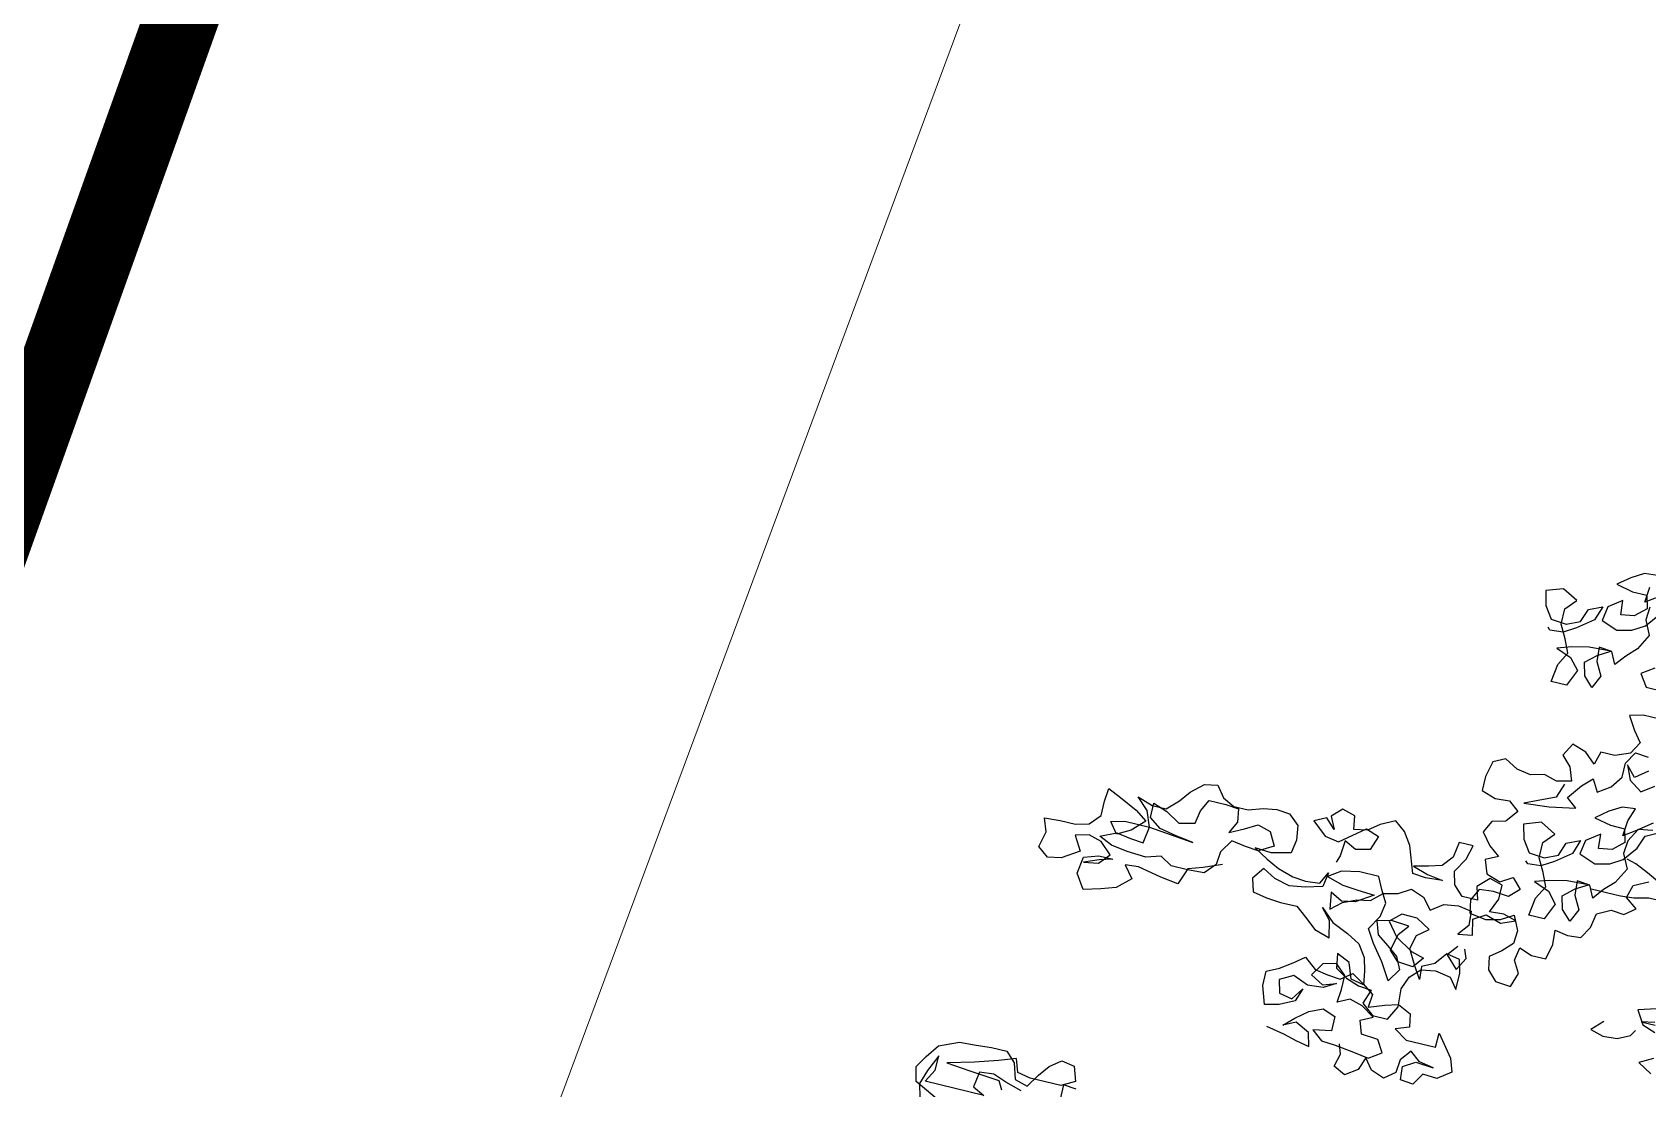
# Model space of a CAD drawing. Header units: inches. Extents: x 350994 to 353538, y 1581369 to 1583842.
# Drawn here: x 351505.79 to 351507.966, y 1583684.211 to 1583685.634 of the extents above; entities that cross this region are included whole.
import ezdxf

# ---------------------------------------------------------------- set-up
doc = ezdxf.new("R2010")
doc.units = ezdxf.units.IN
doc.header["$MEASUREMENT"] = 0
doc.linetypes.add('1', pattern=[0])
for name, color, linetype in [('EP TF', 5, 'Continuous'), ("ROAD'S", 1, '1'), ('TREE', 81, '1')]:
    doc.layers.add(name, color=color, linetype=linetype)
doc.styles.get("Standard").update_dxf_attribs({"font": 'arial.ttf'})
doc.linetypes.add('SILT_FENCE', pattern='A,0.5,-0.2,["EP",Standard,S=0.1,R=0,X=-0.1,Y=-0.05],-0.2', length=0.9)

# ---------------------------------------------------------------- blocks, each defined once
blk = doc.blocks.new('TREE_4')
at = {"color": 94}
for points in [[(-786.9, 8308.7), (-815.9, 8288.5), (-812.9, 8326.1)], [(-801.3, 8357.9), (-833.1, 8355), (-862.1, 8337.7), (-891, 8314.6), (-850.5, 8305.9), (-815.8, 8305.9), (-807.2, 8274.1), (-833.2, 8250.9), (-865, 8245.2), (-867.9, 8279.9), (-899.7, 8256.8), (-905.5, 8222.1), (-865.1, 8207.6), (-830.4, 8216.2), (-801.4, 8233.6), (-775.4, 8268.2)], [(-801.4, 8279.8), (-804.3, 8248), (-787, 8213.3), (-807.3, 8175.7), (-830.4, 8152.6), (-850.7, 8126.6), (-865.1, 8155.6), (-896.9, 8158.5), (-894.1, 8123.8), (-876.8, 8092), (-891.2, 8060.2), (-914.3, 8083.3), (-923, 8115.1), (-896.9, 8138.2), (-868, 8155.6), (-920.1, 8152.7), (-960.6, 8144.1), (-995.3, 8132.5), (-957.7, 8118.1), (-934.6, 8092), (-952, 8051.6), (-989.5, 8051.6), (-983.7, 8095), (-966.3, 8126.7), (-980.8, 8158.6), (-998.1, 8190.4), (-998.1, 8228), (-974.9, 8254), (-1012.5, 8274.2), (-1053, 8259.8), (-1044.3, 8225.1), (-1024.1, 8196.2), (-986.5, 8193.3), (-954.7, 8207.7), (-943.1, 8239.5), (-911.3, 8253.9), (-922.9, 8219.2), (-960.5, 8190.3), (-989.4, 8173), (-1021.2, 8170.2), (-1027, 8175.9)], [(-756.2, 8140.8), (-785.2, 8120.6), (-765, 8091.6), (-718.7, 8091.6)], [(-715.9, 8025.1), (-756.3, 8025.1), (-788.2, 8016.5), (-767.9, 7984.6), (-747.7, 7958.6), (-765.1, 7929.7), (-799.8, 7915.3), (-834.5, 7915.3), (-843.2, 7883.5), (-869.2, 7906.7), (-903.9, 7918.3), (-921.3, 7886.5), (-898.2, 7863.3), (-886.6, 7831.5), (-921.3, 7822.9), (-953.1, 7831.6), (-984.9, 7822.9), (-1019.6, 7828.7), (-1051.4, 7846.1), (-1080.3, 7831.7), (-1089.1, 7794.1), (-1089.1, 7759.4), (-1054.4, 7747.8), (-1019.7, 7750.7), (-993.7, 7730.4), (-1016.9, 7701.5), (-1048.7, 7692.9), (-1063.2, 7664), (-1040, 7635), (-1014, 7614.8), (-1043, 7600.4), (-1031.4, 7568.5), (-996.8, 7556.9), (-967.8, 7574.3), (-944.7, 7551.1), (-967.9, 7528), (-1005.4, 7530.9), (-1040.1, 7528.1), (-1054.6, 7499.2), (-1048.9, 7467.4), (-1008.4, 7461.5), (-973.7, 7470.2), (-944.8, 7487.5), (-927.5, 7452.8), (-930.4, 7421), (-953.5, 7397.9), (-979.6, 7377.7), (-973.8, 7345.9), (-950.7, 7322.7), (-913.1, 7319.8), (-901.5, 7354.5), (-918.8, 7383.4), (-913, 7415.2), (-881.2, 7403.6), (-846.5, 7403.6), (-837.8, 7441.1), (-840.7, 7475.8), (-808.9, 7470), (-777.1, 7472.9), (-759.7, 7501.8), (-753.9, 7536.5), (-722.1, 7553.8), (-690.3, 7550.9), (-664.2, 7571.1), (-693.1, 7591.4), (-684.4, 7623.2), (-649.7, 7640.5)], [(-672.7, 7779.3), (-707.4, 7753.3), (-736.4, 7733.1), (-733.4, 7770.7), (-721.9, 7802.5), (-753.7, 7799.6), (-782.6, 7782.3), (-811.5, 7759.2), (-771.1, 7750.5), (-736.4, 7750.4), (-727.7, 7718.6), (-753.8, 7695.5), (-785.6, 7689.8), (-788.4, 7724.4), (-820.3, 7701.3), (-826.1, 7666.7), (-785.6, 7652.2), (-750.9, 7660.8), (-722, 7678.1), (-695.9, 7712.8), (-684.3, 7744.6), (-646.7, 7764.8)], [(-669.8, 7761.9), (-704.5, 7756.2), (-721.9, 7724.4), (-724.8, 7692.6), (-707.5, 7657.9), (-727.8, 7620.3), (-751, 7597.2), (-771.2, 7571.2), (-785.6, 7600.1), (-817.4, 7603), (-814.6, 7568.3), (-797.3, 7536.5), (-811.8, 7504.7), (-834.9, 7527.9), (-843.5, 7559.7), (-817.5, 7582.8), (-788.5, 7600.1), (-840.6, 7597.3), (-881.1, 7588.6), (-915.8, 7577.1), (-878.2, 7562.6), (-855.1, 7536.6), (-872.5, 7496.1), (-910.1, 7496.1), (-904.2, 7539.5), (-886.9, 7571.3), (-901.3, 7603.1), (-918.6, 7634.9), (-918.6, 7672.5), (-895.4, 7698.5), (-933, 7718.8), (-973.5, 7704.4), (-964.8, 7669.7), (-944.6, 7640.7), (-907, 7637.8), (-875.2, 7652.2), (-863.6, 7684), (-831.8, 7698.5), (-843.4, 7663.8), (-881, 7634.9), (-910, 7617.6), (-941.8, 7614.7), (-947.5, 7620.5)], [(-901.1, 7820), (-912.7, 7785.3), (-953.2, 7768), (-985, 7753.5), (-924.3, 7759.3), (-860.7, 7770.8), (-886.7, 7791), (-860.6, 7825.7), (-837.5, 7848.8), (-820.1, 7819.9), (-791.2, 7840.1), (-770.9, 7869), (-770.9, 7903.7), (-753.5, 7932.6), (-721.7, 7929.7)], [(-713.1, 7897.9), (-742, 7874.8), (-765.1, 7900.8), (-750.7, 7866.1), (-718.9, 7845.8), (-690, 7866)], [(-458.9, 7582.5), (-493.6, 7588.3), (-522.5, 7602.8), (-554.3, 7614.4), (-586.1, 7628.9), (-623.7, 7643.3), (-658.4, 7660.7), (-690.2, 7675.2), (-713.3, 7681)], [(-1651.4, 7441.4), (-1694.8, 7424.1), (-1729.5, 7412.6), (-1744, 7372.1), (-1787.4, 7377.9), (-1845.2, 7389.6), (-1877, 7386.7), (-1853.9, 7357.8), (-1885.7, 7328.9), (-1920.4, 7317.3), (-1960.9, 7305.8), (-1984, 7340.5), (-1978.2, 7381), (-1943.5, 7392.5), (-1908.8, 7392.5), (-1940.6, 7383.9), (-1975.3, 7369.4), (-1940.6, 7375.2), (-1917.5, 7401.2), (-1946.4, 7427.2), (-1978.2, 7435.9), (-2010, 7427.3), (-1989.8, 7392.6), (-2030.3, 7366.6), (-2062.1, 7360.8), (-2088.1, 7381.1), (-2079.4, 7418.7), (-2090.9, 7450.5), (-2053.3, 7453.4), (-2015.7, 7453.3), (-1983.9, 7462), (-1960.8, 7488), (-1960.7, 7522.7), (-1957.8, 7554.5), (-1926, 7540), (-1882.7, 7519.7), (-1853.8, 7499.4), (-1882.7, 7470.5), (-1914.5, 7453.2), (-1934.7, 7479.3), (-1902.9, 7487.9), (-1842.2, 7487.9), (-1732.4, 7476.2), (-1772.8, 7482), (-1816.2, 7490.7), (-1845.1, 7511), (-1845.1, 7545.7), (-1810.4, 7534.1), (-1775.7, 7513.8), (-1738.1, 7522.5), (-1732.3, 7554.3), (-1717.8, 7583.2), (-1677.3, 7583.1), (-1645.5, 7580.2), (-1639.8, 7548.4), (-1654.3, 7519.5), (-1619.5, 7536.8), (-1590.6, 7554.1), (-1558.8, 7545.4), (-1541.5, 7513.6), (-1576.2, 7493.4), (-1608, 7496.3), (-1642.7, 7502.1), (-1663, 7470.3), (-1665.9, 7438.5), (-1689, 7412.5), (-1729.5, 7409.7), (-1770, 7409.7), (-1798.9, 7427.1), (-1833.6, 7415.6), (-1879.9, 7418.5), (-1920.3, 7424.3), (-1952.1, 7438.8), (-1914.5, 7456.1), (-1879.8, 7450.3), (-1848, 7447.4), (-1842.2, 7487.9), (-1856.6, 7525.5), (-1885.5, 7551.5), (-1848, 7539.9), (-1813.3, 7539.9), (-1787.2, 7565.9), (-1766.9, 7591.9), (-1738, 7617.9), (-1706.2, 7623.6), (-1686, 7597.6), (-1657.1, 7583.1), (-1622.4, 7583.1), (-1587.7, 7594.6), (-1555.9, 7600.4), (-1524.1, 7597.4), (-1498.1, 7574.3), (-1492.3, 7539.6), (-1498.1, 7507.8), (-1544.4, 7496.3), (-1584.9, 7499.2), (-1550.2, 7478.9), (-1518.4, 7464.4), (-1480.8, 7452.8), (-1449, 7449.9), (-1414.3, 7452.8), (-1399.9, 7481.7), (-1405.7, 7447), (-1446.2, 7435.5), (-1483.8, 7429.7), (-1521.3, 7438.4), (-1553.1, 7455.8), (-1573.4, 7426.9), (-1564.7, 7395.1), (-1530, 7389.3), (-1495.4, 7386.3), (-1454.9, 7386.3), (-1428.9, 7366), (-1400, 7342.9), (-1362.4, 7331.3), (-1371, 7371.8), (-1394.1, 7397.8), (-1362.4, 7368.9), (-1321.9, 7351.5), (-1290.1, 7334.1), (-1269.9, 7305.2), (-1261.3, 7273.4), (-1255.5, 7241.6), (-1287.3, 7247.4), (-1301.7, 7285), (-1333.5, 7299.5), (-1327.8, 7264.8), (-1298.9, 7247.4), (-1267.1, 7235.8), (-1235.3, 7232.9), (-1246.9, 7198.2), (-1218, 7175), (-1180.4, 7175), (-1163, 7209.7), (-1165.9, 7253), (-1154.3, 7284.8), (-1131.1, 7307.9), (-1096.4, 7313.7), (-1058.8, 7307.9), (-1038.6, 7281.8), (-1038.6, 7322.3), (-1047.2, 7354.1), (-1079, 7359.9), (-1102.2, 7331.1), (-1131.1, 7316.6), (-1128.3, 7284.8), (-1148.5, 7316.6), (-1168.7, 7351.4), (-1160, 7386), (-1133.9, 7406.3), (-1168.6, 7426.5), (-1206.2, 7426.6), (-1232.2, 7403.5), (-1206.2, 7371.6), (-1162.9, 7345.6), (-1131.1, 7336.9), (-1151.4, 7310.9), (-1188.9, 7313.8), (-1212.1, 7336.9), (-1203.3, 7377.4), (-1183.1, 7403.4), (-1226.4, 7406.3), (-1261.1, 7397.7), (-1249.6, 7365.9), (-1220.7, 7345.6), (-1194.7, 7325.4), (-1180.3, 7296.4), (-1200.6, 7264.6), (-1226.5, 7305.1), (-1255.4, 7342.8), (-1275.6, 7374.6), (-1255.4, 7409.3), (-1249.5, 7443.9), (-1266.9, 7472.9), (-1281.3, 7501.8), (-1327.6, 7501.8), (-1370.9, 7493.2), (-1399.9, 7473), (-1359.4, 7461.4), (-1321.8, 7458.5), (-1281.3, 7455.5), (-1321.8, 7429.6), (-1353.6, 7423.8), (-1382.5, 7438.3), (-1376.8, 7397.8), (-1350.8, 7420.9), (-1318.9, 7435.3), (-1287.1, 7441.1), (-1261.1, 7464.2), (-1226.4, 7472.8), (-1197.5, 7490.2), (-1165.7, 7478.6), (-1142.6, 7452.5), (-1113.6, 7472.7), (-1078.9, 7478.5), (-1047.1, 7472.7), (-1044.3, 7438), (-1064.5, 7412), (-1029.8, 7417.7), (-1038.5, 7455.3), (-1009.5, 7472.6), (-972, 7461), (-937.3, 7475.5), (-969, 7484.2), (-1003.7, 7481.3), (-989.3, 7516), (-989.2, 7550.7), (-1021, 7559.4), (-1047.1, 7533.4), (-1038.4, 7501.6), (-1076, 7501.6), (-1099.1, 7524.8), (-1107.8, 7556.6), (-1087.5, 7591.3), (-1078.8, 7625.9), (-1113.5, 7626), (-1119.3, 7588.4), (-1139.6, 7562.4), (-1171.4, 7553.7), (-1206.1, 7545.1), (-1168.5, 7533.5), (-1130.9, 7527.7), (-1171.4, 7524.8), (-1203.2, 7527.8), (-1226.3, 7591.4), (-1246.5, 7620.3), (-1272.5, 7640.6), (-1307.2, 7623.3), (-1333.2, 7603), (-1365.1, 7597.3), (-1370.8, 7629.1), (-1402.6, 7637.8), (-1425.8, 7614.7), (-1411.3, 7585.8), (-1434.4, 7608.9), (-1463.4, 7594.5), (-1428.7, 7565.5), (-1394, 7559.7), (-1336.1, 7605.9), (-1304.3, 7594.3), (-1315.9, 7559.7), (-1350.6, 7551), (-1379.5, 7565.5), (-1382.5, 7527.9), (-1388.3, 7510.6)], [(-545.9, 7354.1), (-603.7, 7336.8), (-583.5, 7305), (-551.7, 7293.4)], [(-540.2, 7232.7), (-572, 7215.4), (-537.4, 7195.1)], [(-557.5, 7316.6), (-589.3, 7310.8), (-554.6, 7310.8)], [(-537, 7605.7), (-568.8, 7602.8), (-641.1, 7602.9), (-675.8, 7594.2), (-707.6, 7591.4), (-779.9, 7591.4)], [(-1057.6, 7383.5), (-1077.9, 7357.5), (-1049, 7328.6), (-1031.6, 7360.4), (-1040.3, 7380.6)], [(-1458, 7090.7), (-1414.6, 7082), (-1379.9, 7073.3), (-1348.1, 7067.5), (-1356.8, 7099.3), (-1391.5, 7116.7), (-1420.4, 7102.3), (-1397.2, 7125.4), (-1368.3, 7148.5), (-1336.5, 7162.9), (-1304.7, 7151.3), (-1304.7, 7116.6), (-1348.1, 7108), (-1322.1, 7087.7), (-1287.4, 7084.8), (-1241.2, 7079), (-1203.6, 7073.2), (-1174.6, 7093.4), (-1192, 7122.3), (-1232.4, 7125.2), (-1244, 7157), (-1215, 7171.5), (-1246.8, 7191.7), (-1278.6, 7200.4), (-1307.6, 7186), (-1304.6, 7217.8), (-1304.6, 7252.5), (-1330.6, 7275.7), (-1362.4, 7267), (-1382.7, 7235.2), (-1350.9, 7217.9), (-1319.1, 7229.4), (-1348, 7212.1), (-1385.6, 7209.2), (-1423.2, 7223.7), (-1455, 7206.4), (-1446.3, 7174.6), (-1414.5, 7168.8), (-1394.3, 7197.7), (-1405.9, 7165.9), (-1440.6, 7148.5), (-1475.3, 7139.9), (-1489.7, 7183.3), (-1489.7, 7218), (-1460.7, 7232.4), (-1431.8, 7252.6), (-1405.8, 7272.8), (-1376.9, 7249.7), (-1345.1, 7243.9), (-1313.3, 7240.9), (-1287.2, 7261.2), (-1258.3, 7243.8), (-1229.5, 7223.5), (-1232.4, 7191.7), (-1194.8, 7206.1), (-1163, 7214.8), (-1131.2, 7200.3), (-1125.4, 7168.5), (-1157.2, 7157), (-1125.4, 7136.7), (-1053.2, 7136.6), (-1053.1, 7171.3), (-1012.7, 7119.2), (-1001.2, 7087.4), (-1033, 7064.3), (-1067.7, 7067.2), (-1085.1, 7038.3), (-1116.9, 7041.3), (-1119.7, 7073.1), (-1090.8, 7090.4), (-1047.4, 7087.5), (-1082.1, 7093.3), (-1108.1, 7113.5), (-1128.4, 7087.5), (-1131.3, 7055.7), (-1157.3, 7035.5), (-1189.1, 7047.1), (-1209.4, 7073.2), (-1220.9, 7041.4), (-1249.9, 7021.2), (-1278.8, 7035.6), (-1270.1, 7067.4), (-1278.7, 7090.6)], [(-676.1, 7290.7), (-702.1, 7264.7), (-670.3, 7256), (-635.6, 7258.8), (-606.7, 7273.2), (-598, 7287.7)], [(-1865.6, 6837.4), (-1897.4, 6840.3), (-1897.4, 6805.6)], [(-1992.8, 6802.8), (-2033.3, 6814.4), (-2065.1, 6826), (-2099.8, 6823.2), (-2105.6, 6785.6), (-2076.7, 6771.1), (-2221.3, 6771.2), (-2203.9, 6803), (-2203.8, 6837.7), (-2221.2, 6797.3), (-2232.8, 6762.6), (-2224.2, 6730.8)], [(-2149, 6719.1), (-2241.5, 6765.5), (-2250.1, 6800.2), (-2232.8, 6829.1), (-2209.6, 6860.9), (-2163.3, 6881.1), (-2122.9, 6883.9), (-2085.3, 6886.8), (-2047.7, 6886.7), (-2024.6, 6863.6), (-2013, 6826), (-1981.2, 6817.3), (-1961, 6849.1), (-1940.7, 6875.1), (-1914.7, 6895.3), (-1882.9, 6889.5), (-1871.3, 6854.8), (-1903.2, 6837.4), (-1978.3, 6837.5), (-2010.1, 6843.3), (-2021.7, 6875.1), (-2062.2, 6860.7), (-2117.1, 6843.4), (-2180.7, 6826.1), (-2122.9, 6820.3), (-2088.2, 6817.4), (-2050.6, 6814.5), (-2039.1, 6794.2)]]:
    blk.add_lwpolyline(points, dxfattribs=at)

msp = doc.modelspace()

# ---------------------------------------------------------------- linework, layer by layer
at = {"layer": 'EP TF', "color": 252, "linetype": 'SILT_FENCE', "lineweight": 5, "ltscale": 6, "elevation": 98.4574}
msp.add_lwpolyline([(351496.8695, 1583648.6385), (351504.8258, 1583679.6922), (351516.056, 1583709.8906)], dxfattribs=at)
at = {"layer": "ROAD'S", "lineweight": 5, "const_width": 0.1}
msp.add_lwpolyline([(351690.5648, 1583577.2087), (351686.8715, 1583577.9201), (351641.8939, 1583602.6785), (351604.2634, 1583623.777), (351567.0398, 1583644.1442), (351504.0342, 1583680.1872), (351511.0589, 1583699.8095), (351514.0616, 1583701.3515), (351516.836, 1583701.4215), (351523.1642, 1583698.1974), (351585.9109, 1583663.8257)], dxfattribs=at)

# ---------------------------------------------------------------- block references
at = {"layer": 'TREE', "lineweight": 5, "xscale": 0.0005632341247466223, "yscale": 0.0005632341530343865, "zscale": 0.0005632341444477617, "rotation": 346.4411541233163}
msp.add_blockref('TREE_4', (351507.315, 1583680.2204), dxfattribs=at)

doc.saveas('drawing.dxf')
